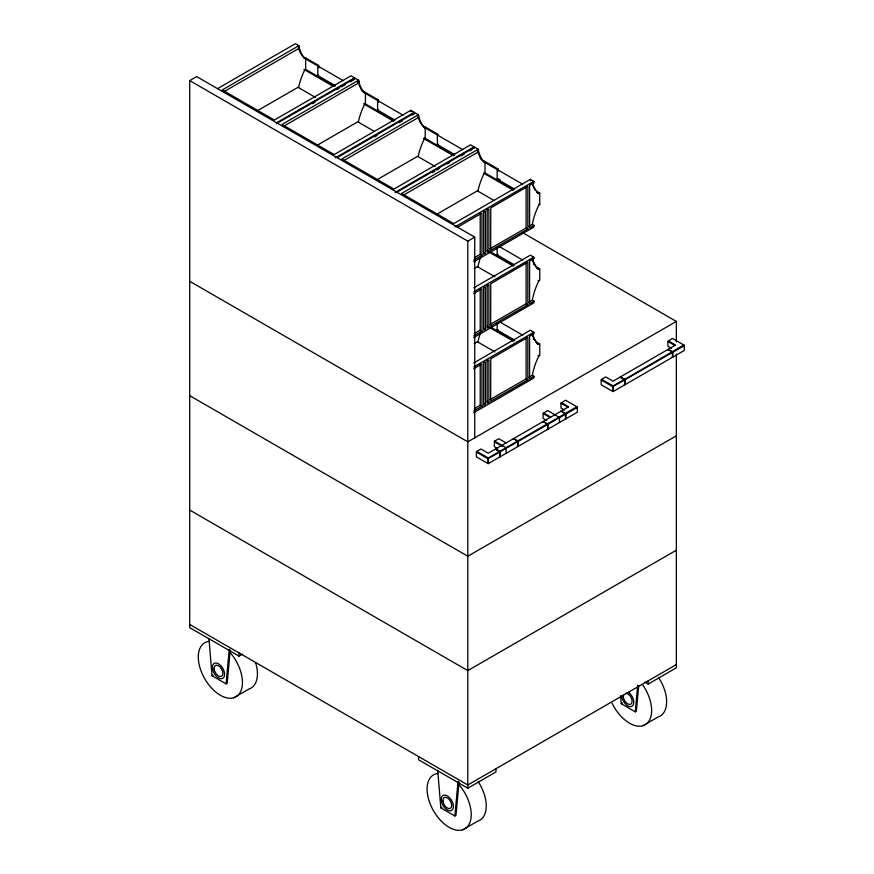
<?xml version="1.0" encoding="UTF-8"?>
<svg xmlns="http://www.w3.org/2000/svg" width="874" height="874" viewBox="0 0 874 874"><rect width="100%" height="100%" fill="white"/><g stroke="black" fill="none" stroke-linecap="round" stroke-linejoin="round"><path stroke-width="1.31" d="M208.941 638.413L212.021 675.755L226.093 683.883L229.25 649.273M230.233 649.961L227.196 683.25L226.093 683.883M437.732 770.507L440.813 807.849L454.884 815.977L458.042 781.356M459.025 782.055L455.988 815.333L454.884 815.977M620.54 695.693L621.206 703.701L635.278 711.829L637.714 685.194M638.686 685.893L636.381 711.185L635.278 711.829M528.978 226.355L532.342 224.421L534.08 225.426L533.817 227.12L473.741 261.807M528.978 302.153L532.342 300.219L534.08 301.213L533.817 302.907L473.741 337.593M528.978 377.273L532.342 375.328L534.08 376.333L533.817 378.027L473.741 412.714M488.053 457.976L487.856 463.482L488.544 463.482L488.348 457.976L476.734 451.443L476.385 452.044L476.385 456.851L488.053 463.591M495.645 449.509L495.853 448.832L500.015 451.235L500.015 456.851L500.015 452.044L495.503 449.028L498.562 451.192M506.417 448.351L505.926 447.663L506.21 453.278M513.508 439.196L513.715 438.519L517.889 440.922L518.227 446.341L517.397 446.253L517.889 446.538L517.539 441.119L513.366 438.715L513.366 439.283M547.288 429.56L547.637 428.795M565.161 419.247L565.5 418.482M612.871 385.915L612.674 391.421L613.362 391.421L613.166 385.915L601.552 379.371L601.203 379.982L601.203 384.789L612.871 391.53M624.342 384.505L624.834 384.789L624.834 379.982L620.322 376.967L620.322 377.535L620.66 376.77L625.183 379.775L625.183 384.593L624.484 384.429M672.106 357.499L672.456 356.734M480.831 256.847L480.372 258.114A45.819 26.449 -60 0 0 477.925 266.898M480.831 331.956L480.372 333.234A45.819 26.449 -60 0 0 477.925 342.018M497.688 448.526L494.247 446.538L494.597 441.119L498.77 438.715L506.068 442.932M546.6 420.328L543.115 418.329L543.115 413.511L547.637 410.496L558.967 417.204M564.462 410.015L560.988 408.016L560.988 403.198L565.5 400.183L577.321 407.011L577.321 412.222L488.348 463.591M671.418 348.267L667.933 346.268L667.933 341.45L672.456 338.435L684.276 345.263L684.276 350.474L613.166 391.53M312.586 103.689L314.902 102.334M336.916 89.552L339.232 88.208M341.548 86.865L345.022 84.844M350.234 81.817L354.735 79.195L354.473 77.819L350.987 75.809L274.36 120.044L222.225 89.946L298.853 45.71L299.116 47.098A45.819 26.449 -60 0 0 301.891 54.385L302.535 55.423A48.234 27.848 -60 0 0 305.649 58.94M374.684 136.857L377.011 135.514M399.014 122.721L402.488 120.699M412.266 115.018L414.516 113.718L414.254 112.331L410.78 110.321L334.152 154.567L282.007 124.469L358.635 80.222L358.908 81.61A45.819 26.449 -60 0 0 361.672 88.908L362.317 89.935A48.234 27.848 -60 0 0 365.43 93.463M432.16 172.713L434.476 171.37M436.792 170.026L439.109 168.682M447.215 163.973L449.531 162.619M461.111 155.889L464.586 153.879M469.808 150.841L472.047 149.541M457.244 227.393L481.956 213.037L481.956 255.339L473.719 260.059M483.693 212.021L485.431 211.016L485.431 253.34L483.693 254.334L483.693 211.377M487.168 210.011L488.905 208.995L488.905 251.351L487.168 252.346L487.168 209.312M473.719 293.609L481.956 288.824L481.956 331.126L473.719 335.856M483.693 287.819L485.431 286.803L485.431 329.137L483.693 330.132L483.693 287.175M487.168 285.798L488.905 284.793L488.905 327.138L487.168 328.132L487.168 285.11M473.719 368.73L481.956 363.945L481.956 406.246L473.719 410.966M483.693 362.939L485.431 361.923L485.431 404.247L483.693 405.252L483.693 362.284M487.168 360.918L488.905 359.902L488.905 402.258L487.168 403.253L487.168 360.23M242.524 654.08L238.995 656.112L189.724 627.663L189.724 80.616L196.683 76.606L474.746 237.138L474.746 437.819M217.626 88.591L295.379 43.7L298.853 45.71L298.853 48.452L224.585 91.333M334.928 86.286L305.649 69.385L304.775 69.876A48.234 27.848 -60 0 0 301.661 76.999L301.017 78.78A45.819 26.449 -60 0 0 298.569 87.553M318.682 67.866L318.682 65.463L317.808 65.965L317.808 75.579L335.19 85.608M317.808 75.579L318.682 75.077M257.12 110.889L297.99 87.302L315.558 97.44M276.719 122.699L354.473 77.819M276.239 123.78L355.161 78.212L358.635 80.222L358.635 82.964L283.187 126.533M361.279 89.902A48.234 27.848 -60 0 0 363.693 92.458L364.556 91.956L378.464 99.986L378.464 102.389M378.464 99.986L377.601 100.488L377.601 110.091L394.972 120.131M377.601 110.091L378.464 109.589M316.901 145.412L357.772 121.814L374.17 131.286M335.321 157.899L414.254 112.331M337.2 157.615L414.942 112.735L418.428 114.734L418.69 116.122A45.819 26.449 -60 0 0 421.454 123.42L422.098 124.458A48.234 27.848 -60 0 0 425.212 127.975M344.148 160.368L418.428 117.487L418.428 114.734L341.8 158.981L393.934 189.079L470.562 144.844L474.036 146.843L474.298 148.23M462.87 149.716L423.475 126.97L424.349 126.468L438.245 134.498L437.382 135L437.382 144.603L438.245 144.112M376.683 179.924L417.553 156.337L435.121 166.475M395.114 192.411L474.036 146.843M395.802 192.815L474.735 147.247L478.209 149.257L478.471 150.645A45.819 26.449 -60 0 0 481.235 157.932L481.891 158.97A48.234 27.848 -60 0 0 485.004 162.488M402.761 195.558L478.209 152L478.209 149.257L401.581 193.493L453.715 223.602L530.343 179.356L533.817 181.366L534.08 182.753L529.589 185.364L529.589 228.005L534.08 225.426M477.925 191.1A45.819 26.449 -60 0 1 480.372 182.327L481.017 180.547A48.234 27.848 -60 0 1 484.13 173.434L484.994 172.932L484.994 161.493L484.13 161.996A48.234 27.848 -60 0 1 481.017 158.467L480.372 157.44A45.819 26.449 -60 0 1 477.597 150.142L478.471 150.645M498.038 171.413L498.038 169.01L497.164 169.512L497.164 179.126L514.546 189.155M497.164 179.126L498.038 178.624L500.354 179.957M436.476 214.436L477.335 190.849L493.734 200.31M454.895 226.934L533.817 181.366M538.876 192.597L538.002 193.099A48.234 27.848 -60 0 1 537.149 192.302M537.16 192.608L538.876 193.602L539.739 193.099L539.739 204.538L538.876 205.04A48.234 27.848 -60 0 0 535.762 212.153L535.117 213.933A45.819 26.449 -60 0 0 532.342 224.421M189.724 80.616L467.798 241.158L474.746 237.138M497.164 247.713L497.164 254.913L498.038 254.41M474.167 268.471L477.335 266.636L494.903 276.785M473.763 287.819L530.343 255.153L533.817 257.153L534.08 258.54L529.589 261.151L529.589 303.802L534.08 301.213M473.741 291.84L533.817 257.153M538.876 268.384L538.002 268.886A48.234 27.848 -60 0 1 535.598 266.341M537.16 268.394L538.876 269.389L539.739 268.886L539.739 280.325L538.876 280.827A48.234 27.848 -60 0 0 535.762 287.939L535.117 289.72A45.819 26.449 -60 0 0 532.342 300.219M497.164 322.823L497.164 330.033L498.038 329.531M474.167 343.591L477.335 341.756L494.903 351.905M473.763 362.939L530.343 330.263L533.817 332.273L534.08 333.66L529.589 336.272L529.589 378.912L534.08 376.333M473.741 366.96L533.817 332.273M538.876 343.504L538.002 344.006A48.234 27.848 -60 0 1 535.598 341.45M537.16 343.515L538.876 344.509L539.739 344.006L539.739 355.445L538.876 355.947A48.234 27.848 -60 0 0 535.762 363.06L535.117 364.84A45.819 26.449 -60 0 0 532.342 375.328M676.345 341.854L676.345 321.424L467.798 441.84L189.724 281.297M476.734 451.443L480.908 449.028L488.205 453.245L568.635 406.803L561.337 402.597M601.552 379.371L605.715 376.967L613.024 381.184L675.58 345.055L668.282 340.849M561.479 411.501L560.638 411.425M668.424 349.753L667.594 349.676M488.348 457.976L499.677 451.443M561.337 411.02L565.5 413.435L576.829 406.727M613.166 385.915L624.484 379.371M668.282 349.272L672.456 351.687L683.785 344.979M500.015 452.044L487.856 458.664L476.385 452.044M565.849 418.843L565.849 414.036L577.321 407.404M624.834 379.982L612.674 386.603L601.203 379.982M672.805 357.105L672.805 352.288L684.276 345.667M212.021 675.755L213.125 675.121M676.345 435.82L467.798 556.225L189.724 395.682M233.861 697.736L248.872 689.073A31.213 18.026 60 0 0 255.732 663.027M676.345 550.205L467.798 670.609L189.724 510.066M676.345 664.59L467.798 784.994L189.724 624.451M418.526 756.545L418.526 759.757L467.798 788.206L495.951 771.95L495.951 768.738M644.662 682.026L648.191 684.058L676.345 667.802L676.345 354.112M440.813 807.849L441.916 807.205M621.206 703.701L622.31 703.057M462.663 829.83L477.663 821.167A31.213 18.026 60 0 0 478.286 781.771M643.056 725.682L658.056 717.008A31.213 18.026 60 0 0 658.679 677.623M474.331 257.71L480.219 254.334L481.956 255.339M490.074 248.675L526.115 228.005L527.852 228.999L527.852 186.37L490.784 207.903L490.642 250.346L527.852 228.999M474.331 333.497L480.219 330.121L481.956 331.126M490.074 324.473L526.115 303.791L527.852 304.797L527.852 262.167L490.784 283.7L490.642 326.144L527.852 304.797M474.331 408.617L480.219 405.241L481.956 406.246M490.074 399.593L526.115 378.912L527.852 379.917L527.852 337.277L490.784 358.821L490.642 401.264L527.852 379.917M624.484 379.939L672.456 352.484L672.106 351.883L624.342 379.698L620.464 377.448M517.539 441.687L518.227 441.523M499.677 452L565.5 414.232L565.161 413.631L500.015 451.235L499.677 456.49M542.776 421.738L543.464 421.902M298.252 46.595L299.116 47.098M358.908 81.61L358.034 81.107A45.819 26.449 -60 0 0 360.798 88.405L361.454 89.432A48.234 27.848 -60 0 0 364.567 92.961L365.43 92.458L365.43 103.897L364.556 104.399A48.234 27.848 -60 0 0 361.454 111.511L360.798 113.292A45.819 26.449 -60 0 0 358.351 122.076M417.816 115.619L418.69 116.122M357.772 82.462L358.635 82.964M477.335 151.497L478.209 152M318.682 65.463L304.775 57.444L303.912 57.935L343.296 80.681M498.038 169.01L484.13 160.991L483.256 161.493L522.652 184.228M536.702 191.34L539.739 193.099M363.693 92.458L403.089 115.204M437.382 144.603L454.764 154.643M393.54 120.12L364.556 103.394L363.693 103.897L393.846 121.3M424.349 137.906L454.491 155.321M484.13 172.429L513.104 189.155M538.876 204.035L539.739 204.538M303.912 69.385L332.885 86.111M423.475 138.409L453.628 155.812M484.13 173.434L513.409 190.335M523.165 232.997L676.345 321.424M667.933 341.45L674.892 345.459M535.62 266.504L539.739 268.886M499.48 246.643L522.652 260.026M667.933 349.48L672.314 352.003M497.164 254.913L514.546 264.953M489.68 251.428L513.104 264.953M487.168 250.346L488.905 251.351M488.817 251.93L513.409 266.122M538.002 280.325L538.876 280.827M483.693 252.335L485.431 253.34M535.62 341.625L539.739 344.006M499.48 321.763L522.652 335.146M497.164 330.033L514.546 340.062M490.849 327.215L514.283 340.74M487.168 326.133L488.905 327.138M489.986 327.717L513.409 341.242M538.002 355.445L538.876 355.947M483.693 328.132L485.431 329.137M560.988 403.198L567.936 407.208M560.988 411.217L565.358 413.752M543.464 412.91L550.762 417.127M543.115 413.511L550.074 417.521M543.464 421.334L547.987 424.349L547.987 429.167M543.115 421.541L547.495 424.065M487.168 401.253L488.905 402.258M483.693 403.242L485.431 404.247M494.597 441.119L505.926 447.663M494.247 441.72L502.277 446.363M534.899 265.368L534.243 264.33A45.819 26.449 -60 0 1 533.643 263.249M533.391 263.839L533.861 264.582M534.899 340.478L534.243 339.451A45.819 26.449 -60 0 1 533.643 338.369M533.391 338.959L533.861 339.702M672.456 351.687L672.805 352.288M565.5 413.435L565.849 414.036M547.288 423.945L547.637 424.546M530.343 179.356L530.605 180.743M410.78 110.321L411.042 111.708M672.456 352.255L672.456 357.302M648.191 680.846L648.191 684.058M565.5 413.992L565.5 419.05M559.458 417.324L559.458 422.535M547.637 424.316L547.637 429.363M526.115 186.697L526.115 228.005M526.115 262.495L526.115 303.791M526.115 337.615L526.115 378.912M480.219 213.398L480.219 254.334M480.219 289.185L480.219 330.121M480.219 364.305L480.219 405.241M467.798 241.158L467.798 788.206M305.649 69.385L305.649 57.935L304.775 58.438A48.234 27.848 -60 0 1 301.661 54.92L301.017 53.893A45.819 26.449 -60 0 1 298.569 47.928M238.995 652.9L238.995 656.112M538.876 269.389A48.234 27.848 -60 0 1 535.762 265.871L535.117 264.833A45.819 26.449 -60 0 1 532.67 258.879M533.096 262.113A45.819 26.449 -60 0 1 532.616 260.911M628.472 692.263A8.609 4.971 60 0 1 633.781 702.587A8.609 4.971 60 0 1 627.98 705.984A8.609 4.971 60 0 1 621.665 696.25M642.925 685.161A31.213 18.026 60 0 1 645.22 724.721A31.213 18.026 60 0 1 612.095 703.231M626.003 693.126A6.216 3.594 60 0 1 632.055 700.631A6.216 3.594 60 0 1 627.139 703.504A6.216 3.594 60 0 1 623.621 694.513M229.611 651.971A31.213 18.026 60 0 1 238.121 695.169A31.213 18.026 60 0 1 203.937 677.306A31.213 18.026 60 0 1 209.257 641.341M458.402 784.065A31.213 18.026 60 0 1 466.913 827.263A31.213 18.026 60 0 1 432.728 809.4A31.213 18.026 60 0 1 438.049 773.435M418.143 156.588A45.819 26.449 -60 0 1 420.591 147.804L421.235 146.024A48.234 27.848 -60 0 1 424.349 138.911L425.212 138.409L425.212 126.97L424.349 127.473A48.234 27.848 -60 0 1 421.235 123.955L420.58 122.917A45.819 26.449 -60 0 1 418.143 116.963M538.876 193.591A48.234 27.848 -60 0 1 535.762 190.073L535.117 189.046A45.819 26.449 -60 0 1 532.67 183.092M481.607 159.844A48.234 27.848 -60 0 1 480.154 157.965M535.598 190.543A48.234 27.848 -60 0 1 534.888 189.571L534.243 188.544A45.819 26.449 -60 0 1 533.643 187.451M533.096 186.315A45.819 26.449 -60 0 1 532.616 185.124M538.876 344.509A48.234 27.848 -60 0 1 535.762 340.98L535.117 339.953A45.819 26.449 -60 0 1 532.67 333.999M533.096 337.222A45.819 26.449 -60 0 1 532.616 336.031M212.469 668.304A8.609 4.971 60 0 0 222.236 678.563A8.609 4.971 60 0 0 220.816 665.682A8.609 4.971 60 0 0 212.469 668.304M214.152 669.014A6.216 3.594 60 0 0 221.198 676.421A6.216 3.594 60 0 0 220.172 667.113A6.216 3.594 60 0 0 214.152 669.014M441.272 800.398A8.609 4.971 60 0 0 451.028 810.657A8.609 4.971 60 0 0 449.607 797.765A8.609 4.971 60 0 0 441.272 800.398M442.943 801.108A6.216 3.594 60 0 0 449.99 808.516A6.216 3.594 60 0 0 448.974 799.207A6.216 3.594 60 0 0 442.943 801.108"/></g></svg>
